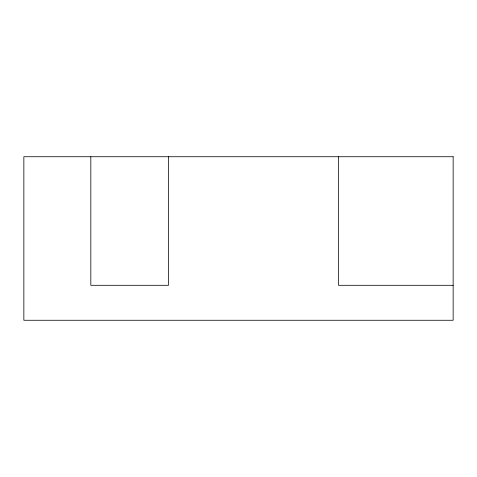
<?xml version="1.0" encoding="UTF-8"?>
<svg xmlns="http://www.w3.org/2000/svg" width="477" height="477" viewBox="0 0 477 477"><rect width="100%" height="100%" fill="white"/><g stroke="black" fill="none" stroke-linecap="round" stroke-linejoin="round"><path stroke-width="0.72" d="M453.15 285.306L338.539 285.306L338.539 156.73M168.494 156.73L168.494 285.306L90.821 285.306L90.821 156.73M453.15 156.73L23.85 156.73L23.85 320.27L453.15 320.27L453.15 156.73"/></g></svg>
